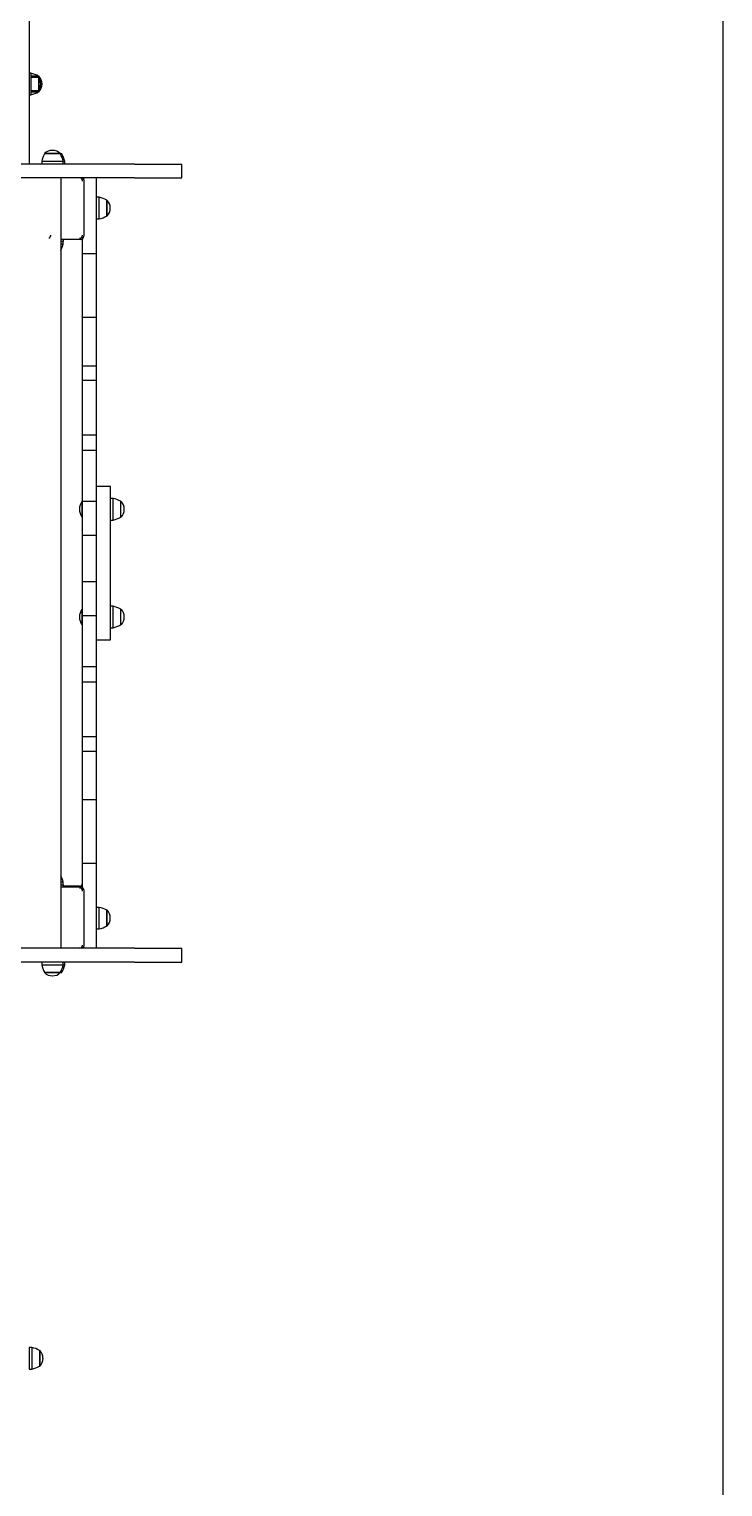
# Model space of a CAD drawing. Header units: millimetres. Extents: x 1089 to 46270, y 1624 to 35257.
# Drawn here: x 1148.67 to 1149.764, y 1644.934 to 1647.234 of the extents above; entities that cross this region are included whole.
import ezdxf

# ---------------------------------------------------------------- set-up
doc = ezdxf.new("R2010")
doc.units = ezdxf.units.MM
doc.layers.add('www.cad-blocks.net', color=7, linetype='Continuous')

# ---------------------------------------------------------------- blocks, each defined once
blk = doc.blocks.new('A$C411B504A')
at = {"ltscale": 25.4}
for p, q in [((4.3031, 2.4334), (4.3031, 2.1363)), ((4.3056, 2.1523), (4.3031, 2.1523)), ((4.3056, 2.1523), (4.3056, 2.1183)), ((4.3175, 2.1475), (4.3061, 2.1475)), ((4.3176, 2.1455), (4.3061, 2.1455)), ((4.3181, 2.1475), (4.3175, 2.1475)), ((4.3176, 2.1478), (4.3176, 2.1228)), ((4.3181, 2.1475), (4.3181, 2.123)), ((4.3031, 2.1363), (4.3031, 2.0579)), ((4.3031, 2.1183), (4.3056, 2.1183)), ((4.3061, 2.125), (4.3176, 2.125)), ((4.3061, 2.123), (4.3175, 2.123)), ((4.3175, 2.123), (4.3181, 2.123)), ((4.3031, 2.0579), (4.3031, 2.0091)), ((4.3521, 2.0251), (4.3271, 2.0251)), ((4.3519, 2.0256), (4.3273, 2.0256)), ((4.3273, 2.0256), (4.3273, 2.0248)), ((4.3519, 2.0248), (4.3519, 2.0256)), ((4.3546, 2.0251), (4.3521, 2.0251)), ((4.3544, 2.025), (4.3544, 2.0256)), ((4.4687, 2.0091), (3.7937, 2.0091)), ((4.3566, 2.0131), (4.3226, 2.0131)), ((4.3226, 2.0131), (4.3226, 2.0091)), ((4.3591, 2.0131), (4.3566, 2.0131)), ((4.3566, 2.0091), (4.3566, 2.0131)), ((4.3591, 2.0091), (4.3591, 2.0131)), ((4.4687, 2.0091), (4.5434, 2.0091)), ((4.5434, 1.9871), (4.5434, 2.0091)), ((4.4687, 1.9871), (3.7937, 1.9871)), ((4.3528, 1.9871), (4.3528, 0.7719)), ((4.3891, 1.9841), (4.3891, 1.8951)), ((4.4091, 1.8679), (4.4091, 1.9871)), ((4.4687, 1.9871), (4.5434, 1.9871)), ((4.4131, 1.9566), (4.4091, 1.9566)), ((4.4131, 1.9226), (4.4131, 1.9566)), ((4.4256, 1.9518), (4.4248, 1.9518)), ((4.4251, 1.9271), (4.4251, 1.9521)), ((4.4256, 1.9273), (4.4256, 1.9518)), ((4.4091, 1.9226), (4.4131, 1.9226)), ((4.4248, 1.9273), (4.4256, 1.9273)), ((4.3841, 1.8901), (4.3528, 1.8901)), ((4.3571, 1.8871), (4.3528, 1.8871)), ((4.3566, 1.8831), (4.3566, 1.8871)), ((4.3571, 1.8871), (4.3571, 1.8901)), ((4.3871, 1.8679), (4.3871, 1.8921)), ((4.3528, 1.8831), (4.3566, 1.8831)), ((4.3871, 1.7675), (4.3871, 1.8679)), ((4.3871, 1.8679), (4.4091, 1.8679)), ((4.4091, 1.7675), (4.4091, 1.8679)), ((4.3871, 1.691), (4.3871, 1.7675)), ((4.3871, 1.7675), (4.4091, 1.7675)), ((4.4091, 1.691), (4.4091, 1.7675)), ((4.3871, 1.691), (4.4091, 1.691)), ((4.3871, 1.668), (4.3871, 1.691)), ((4.4091, 1.668), (4.4091, 1.691)), ((4.3871, 1.582), (4.3871, 1.668)), ((4.3871, 1.668), (4.4091, 1.668)), ((4.4091, 1.582), (4.4091, 1.668)), ((4.3871, 1.582), (4.4091, 1.582)), ((4.3871, 1.5575), (4.3871, 1.582)), ((4.4091, 1.5575), (4.4091, 1.582)), ((4.3871, 1.5575), (4.4091, 1.5575)), ((4.3871, 1.477), (4.3871, 1.5575)), ((4.4091, 1.477), (4.4091, 1.5575)), ((4.4311, 1.5006), (4.4091, 1.5006)), ((4.4311, 1.4577), (4.4311, 1.5006)), ((4.3871, 1.4765), (4.3861, 1.4765)), ((4.3861, 1.4765), (4.3861, 1.4525)), ((4.3871, 1.477), (4.4091, 1.477)), ((4.3871, 1.4235), (4.3871, 1.477)), ((4.4091, 1.4235), (4.4091, 1.477)), ((4.4351, 1.4815), (4.4311, 1.4815)), ((4.4351, 1.4475), (4.4351, 1.4815)), ((4.4476, 1.4768), (4.4468, 1.4768)), ((4.4471, 1.452), (4.4471, 1.477)), ((4.4476, 1.4523), (4.4476, 1.4768)), ((4.3861, 1.4525), (4.3871, 1.4525)), ((4.4311, 1.4275), (4.4311, 1.4577)), ((4.4468, 1.4523), (4.4476, 1.4523)), ((4.4311, 1.4475), (4.4351, 1.4475)), ((4.4311, 1.3314), (4.4311, 1.4275)), ((4.3871, 1.4235), (4.4091, 1.4235)), ((4.3871, 1.3505), (4.3871, 1.4235)), ((4.4091, 1.3505), (4.4091, 1.4235)), ((4.3871, 1.3505), (4.4091, 1.3505)), ((4.3871, 1.297), (4.3871, 1.3505)), ((4.4091, 1.297), (4.4091, 1.3505)), ((4.4311, 1.3013), (4.4311, 1.3314)), ((4.4351, 1.3115), (4.4311, 1.3115)), ((4.4351, 1.2775), (4.4351, 1.3115)), ((4.3871, 1.3065), (4.3861, 1.3065)), ((4.3861, 1.3065), (4.3861, 1.2825)), ((4.3871, 1.297), (4.4091, 1.297)), ((4.3871, 1.2165), (4.3871, 1.297)), ((4.4091, 1.2165), (4.4091, 1.297)), ((4.4311, 1.2584), (4.4311, 1.3013)), ((4.4476, 1.3067), (4.4468, 1.3067)), ((4.4471, 1.282), (4.4471, 1.307)), ((4.4476, 1.2822), (4.4476, 1.3067)), ((4.3861, 1.2825), (4.3871, 1.2825)), ((4.4311, 1.2775), (4.4351, 1.2775)), ((4.4468, 1.2822), (4.4476, 1.2822)), ((4.4091, 1.2584), (4.4311, 1.2584)), ((4.3871, 1.2165), (4.4091, 1.2165)), ((4.3871, 1.192), (4.3871, 1.2165)), ((4.4091, 1.192), (4.4091, 1.2165)), ((4.3871, 1.106), (4.3871, 1.192)), ((4.3871, 1.192), (4.4091, 1.192)), ((4.4091, 1.106), (4.4091, 1.192)), ((4.3871, 1.106), (4.4091, 1.106)), ((4.3871, 1.083), (4.3871, 1.106)), ((4.4091, 1.083), (4.4091, 1.106)), ((4.3871, 1.083), (4.4091, 1.083)), ((4.3871, 1.0064), (4.3871, 1.083)), ((4.4091, 1.0064), (4.4091, 1.083)), ((4.3871, 0.9061), (4.3871, 1.0064)), ((4.3871, 1.0064), (4.4091, 1.0064)), ((4.4091, 0.9061), (4.4091, 1.0064)), ((4.3871, 0.8669), (4.3871, 0.9061)), ((4.3871, 0.9061), (4.4091, 0.9061)), ((4.4091, 0.7719), (4.4091, 0.9061)), ((4.3566, 0.8759), (4.3528, 0.8759)), ((4.3566, 0.8719), (4.3566, 0.8759)), ((4.3528, 0.8719), (4.3571, 0.8719)), ((4.3528, 0.8689), (4.3841, 0.8689)), ((4.3571, 0.8689), (4.3571, 0.8719)), ((4.3821, 0.8699), (4.3571, 0.8699)), ((4.3891, 0.8639), (4.3891, 0.7749)), ((4.4131, 0.8364), (4.4091, 0.8364)), ((4.4131, 0.8024), (4.4131, 0.8364)), ((4.4256, 0.8317), (4.425, 0.8317)), ((4.4251, 0.8069), (4.4251, 0.8319)), ((4.4256, 0.8072), (4.4256, 0.8317)), ((4.425, 0.8072), (4.4256, 0.8072)), ((4.4091, 0.8024), (4.4131, 0.8024)), ((4.4687, 0.7719), (3.7937, 0.7719)), ((4.4687, 0.7719), (4.5434, 0.7719)), ((4.5434, 0.7499), (4.5434, 0.7719)), ((4.4687, 0.7499), (3.7937, 0.7499)), ((4.3226, 0.7499), (4.3226, 0.7459)), ((4.3226, 0.7459), (4.3566, 0.7459)), ((4.3566, 0.7459), (4.3566, 0.7499)), ((4.3566, 0.7459), (4.3591, 0.7459)), ((4.3591, 0.7459), (4.3591, 0.7499)), ((4.4687, 0.7499), (4.5434, 0.7499)), ((4.3271, 0.7339), (4.3521, 0.7339)), ((4.3273, 0.7342), (4.3273, 0.7334)), ((4.3273, 0.7334), (4.3519, 0.7334)), ((4.3519, 0.7334), (4.3519, 0.7342)), ((4.3519, 0.7334), (4.3544, 0.7334)), ((4.3521, 0.7339), (4.3546, 0.7339)), ((4.3544, 0.7334), (4.3544, 0.734)), ((4.3071, 0.142), (4.3031, 0.142)), ((4.3031, 0.142), (4.3031, 0.108)), ((4.3071, 0.142), (4.3071, 0.108)), ((4.3196, 0.1372), (4.319, 0.1372)), ((4.3191, 0.1375), (4.3191, 0.1125)), ((4.3196, 0.1372), (4.3196, 0.1127)), ((4.3031, 0.108), (4.3071, 0.108)), ((4.319, 0.1127), (4.3196, 0.1127))]:
    blk.add_line(p, q, dxfattribs=at)
for centre, radius, start, end in [((4.2949, 2.1055), 0.048, 61.7738, 77.1141), ((4.3023, 2.1346), 0.0188, 2.1426, 35.5637), ((4.307, 2.1358), 0.0162, 358.048, 46.359), ((4.2949, 2.1652), 0.0481, 282.9034, 298.2087), ((4.3022, 2.136), 0.0189, 324.4908, 357.8029), ((4.3068, 2.1348), 0.0164, 313.9298, 1.6633), ((4.3694, 2.0024), 0.048, 151.7738, 167.1141), ((4.339, 2.0144), 0.0162, 88.048, 136.359), ((4.3401, 2.0142), 0.0164, 43.9298, 91.6633), ((4.3097, 2.0023), 0.0481, 12.9034, 28.2087), ((4.3122, 2.0023), 0.0481, 12.9034, 28.2087), ((4.3821, 1.9821), 0.005, 0, 90), ((4.3841, 1.9841), 0.005, 0, 36.8699), ((4.4024, 1.9098), 0.048, 61.7738, 77.1141), ((4.4145, 1.9401), 0.0162, 358.048, 46.359), ((4.4143, 1.9391), 0.0164, 313.9298, 1.6633), ((4.4024, 1.9695), 0.0481, 282.9034, 298.2087), ((4.3321, 1.8971), 0.005, 290.8602, 0), ((4.3321, 1.8971), 0.005, 290.8602, 0), ((4.3821, 1.8971), 0.005, 270, 0), ((4.3841, 1.8951), 0.005, 270, 0), ((4.3821, 1.8891), 0.005, 0, 20.7966), ((4.3098, 1.8938), 0.048, 333.9561, 347.1141), ((4.4035, 1.464), 0.0214, 144.3756, 178.7545), ((4.4244, 1.4347), 0.048, 61.7738, 77.1141), ((4.4365, 1.4651), 0.0162, 358.048, 46.359), ((4.4036, 1.465), 0.0215, 181.3454, 215.5245), ((4.4244, 1.4944), 0.0481, 282.9034, 298.2087), ((4.4363, 1.464), 0.0164, 313.9298, 1.6633), ((4.4244, 1.2647), 0.048, 61.7738, 77.1141), ((4.4035, 1.294), 0.0214, 144.3756, 178.7545), ((4.4036, 1.295), 0.0215, 181.3454, 215.5245), ((4.4365, 1.295), 0.0162, 358.048, 46.359), ((4.4363, 1.294), 0.0164, 313.9298, 1.6633), ((4.4244, 1.3244), 0.0481, 282.9034, 298.2087), ((4.3097, 0.8652), 0.0481, 12.9034, 26.106), ((4.3821, 0.8749), 0.005, 270, 0), ((4.3821, 0.8619), 0.005, 0, 90), ((4.3841, 0.8639), 0.005, 0, 90), ((4.4024, 0.7896), 0.048, 61.7738, 77.1141), ((4.4145, 0.82), 0.0162, 358.048, 46.359), ((4.4024, 0.8493), 0.0481, 282.9034, 298.2087), ((4.4143, 0.8189), 0.0164, 313.9298, 1.6633), ((4.3821, 0.7769), 0.005, 270, 0), ((4.3841, 0.7749), 0.005, 323.1301, 0), ((4.3695, 0.7567), 0.0481, 192.9034, 208.2087), ((4.3098, 0.7566), 0.048, 331.7738, 347.1141), ((4.3123, 0.7566), 0.048, 331.7738, 347.1141), ((4.3391, 0.7448), 0.0164, 223.9298, 271.6633), ((4.3401, 0.7446), 0.0162, 268.048, 316.359), ((4.2964, 0.0952), 0.048, 61.7738, 77.1141), ((4.3084, 0.1255), 0.0162, 358.048, 46.359), ((4.3083, 0.1245), 0.0164, 313.9298, 1.6633), ((4.2963, 0.1549), 0.0481, 282.9034, 298.2087)]:
    blk.add_arc(centre, radius, start, end, dxfattribs=at)
blk = doc.blocks.new('A$C612A7BA7')
blk.add_blockref('A$C411B504A', (0, 0))
blk = doc.blocks.new('FORMAT')
at = {"layer": 'www.cad-blocks.net', "color": 155, "true_color": 0x546d8e}
blk.add_line((61.1389, 40.9675), (61.1389, 0), dxfattribs=at)

msp = doc.modelspace()

# ---------------------------------------------------------------- block references
for name, p in [('FORMAT', (1088.6246, 1623.6908)), ('A$C612A7BA7', (1144.3673, 1645.0117))]:
    msp.add_blockref(name, p)

doc.saveas('drawing.dxf')
